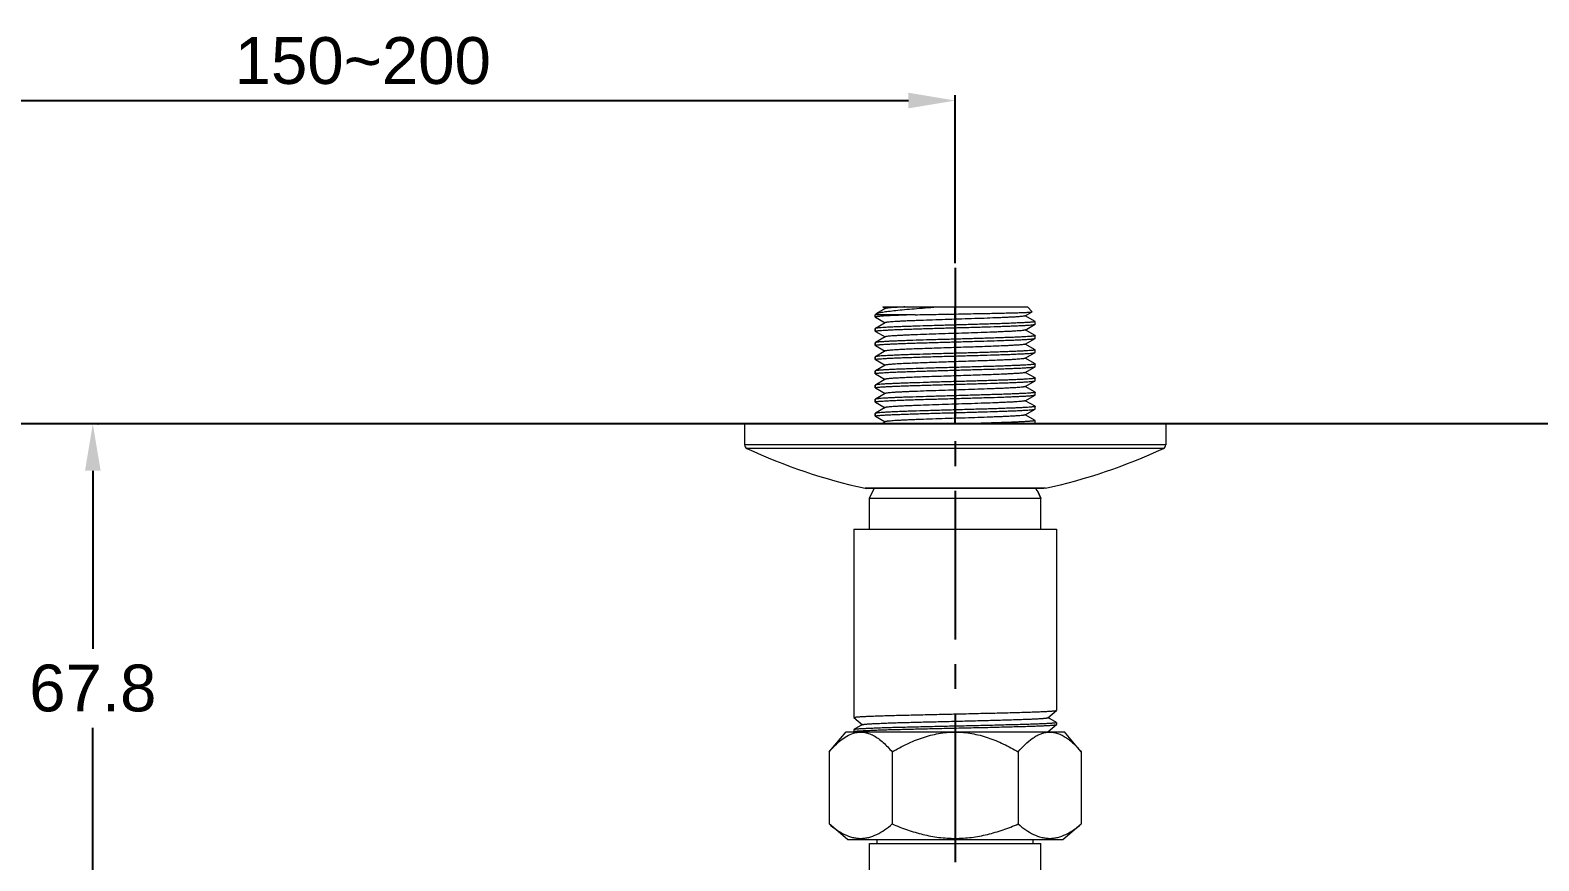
# Model space of a CAD drawing. Extents: x 9631 to 10472, y -18721 to -18126.
# Drawn here: x 9807.3 to 10000.7, y -18440.3 to -18333.8 of the extents above; entities that cross this region are included whole.
import ezdxf

# ---------------------------------------------------------------- set-up
doc = ezdxf.new("R2010")
doc.units = 0
doc.header["$MEASUREMENT"] = 0
doc.linetypes.add('CENTER2', pattern=[28.575, 19.05, -3.175, 3.175, -3.175])
doc.layers.get('0').update_dxf_attribs({"linetype": 'CONTINUOUS', "lineweight": 13})
doc.layers.add('5', color=3, linetype='CONTINUOUS', lineweight=9)
doc.layers.add('CENTER', color=1, linetype='CENTER2')
doc.layers.add('벽', color=2, linetype='CONTINUOUS')
doc.styles.get("Standard").update_dxf_attribs({"font": 'arial.ttf'})
doc.dimstyles.new('A4', dxfattribs={"dimtxt": 4, "dimasz": 3.5, "dimexe": 0.7, "dimexo": 0.625, "dimgap": 0.5, "dimtad": 1, "dimdec": 1, "dimdsep": 46, "dimtxsty": 'Standard', "dimcen": 2.5, "dimclrd": 5, "dimclre": 5, "dimclrt": 7, "dimadec": 3, "dimazin": 2, "dimtfac": 1, "dimtdec": 1, "dimtmove": 0, "dimatfit": 3, "dimfxl": 1.25, "dimarcsym": 0})

# ---------------------------------------------------------------- blocks, each defined once
blk = doc.blocks.new('*D16')
at = {"layer": '5', "color": 3, "lineweight": -2, "transparency": 16777216}
for p, q in [((9773.93, -18363.67), (9773.93, -18342.13)), ((9779.93, -18342.83), (9919.88, -18342.83)), ((9925.88, -18363.67), (9925.88, -18342.13))]:
    blk.add_line(p, q, dxfattribs=at)
at = {"layer": '5', "color": 3, "transparency": 16777216}
for points in [[(9779.93, -18341.83), (9779.93, -18343.83), (9773.93, -18342.83)], [(9919.88, -18341.83), (9919.88, -18343.83), (9925.88, -18342.83)]]:
    blk.add_solid(points, dxfattribs=at)
at = {"layer": '5', "color": 4, "transparency": 16777216, "insert": (9849.91, -18337.74), "char_height": 6, "attachment_point": 5}
blk.add_mtext('150~200', dxfattribs=at)
blk = doc.blocks.new('*D23')
at = {"layer": '5', "color": 3, "lineweight": -2, "transparency": 16777216}
for p, q in [((9815.92, -18384.29), (9815.99, -18384.29)), ((9815.29, -18390.29), (9815.29, -18413.11)), ((9815.29, -18446.09), (9815.29, -18423.27)), ((9814.67, -18452.09), (9814.59, -18452.09))]:
    blk.add_line(p, q, dxfattribs=at)
at = {"layer": '5', "color": 3, "transparency": 16777216}
for points in [[(9814.29, -18390.29), (9816.29, -18390.29), (9815.29, -18384.29)], [(9814.29, -18446.09), (9816.29, -18446.09), (9815.29, -18452.09)]]:
    blk.add_solid(points, dxfattribs=at)
at = {"layer": '5', "color": 4, "transparency": 16777216, "insert": (9815.29, -18418.19), "char_height": 6, "attachment_point": 5}
blk.add_mtext('67.8', dxfattribs=at)

msp = doc.modelspace()

# ---------------------------------------------------------------- linework, layer by layer
at = {"color": 7, "linetype": 'Continuous'}
for p, q in [((9915.74, -18370.19), (9915.63, -18370.29)), ((9915.63, -18370.59), (9915.63, -18370.29)), ((9920.74, -18370.29), (9915.63, -18370.29)), ((9915.63, -18370.59), (9915.64, -18370.61)), ((9915.64, -18370.61), (9916.89, -18371.33)), ((9915.74, -18370.19), (9915.78, -18370.15)), ((9916.91, -18369.5), (9915.78, -18370.15)), ((9916.63, -18369.29), (9916.59, -18369.33)), ((9916.59, -18369.33), (9916.59, -18369.34)), ((9916.59, -18369.34), (9916.89, -18369.51)), ((9916.63, -18369.29), (9935.13, -18369.29)), ((9934.84, -18370.44), (9935.74, -18369.92)), ((9936.12, -18371.14), (9934.87, -18370.42)), ((9935.75, -18369.91), (9935.13, -18369.29)), ((9935.74, -18369.92), (9935.75, -18369.91)), ((9915.64, -18372.05), (9915.63, -18372.06)), ((9915.63, -18372.41), (9915.63, -18372.06)), ((9915.63, -18372.06), (9915.63, -18372.41)), ((9915.64, -18372.42), (9915.63, -18372.41)), ((9915.63, -18372.41), (9915.63, -18372.41)), ((9916.91, -18371.31), (9915.64, -18372.05)), ((9915.64, -18372.42), (9916.89, -18373.14)), ((9934.84, -18372.25), (9936.12, -18371.52)), ((9936.12, -18372.96), (9934.87, -18372.24)), ((9936.12, -18371.14), (9936.13, -18371.16)), ((9936.12, -18371.52), (9936.13, -18371.5)), ((9936.13, -18371.5), (9936.13, -18371.16)), ((9936.13, -18371.16), (9936.13, -18371.16)), ((9915.64, -18373.86), (9915.63, -18373.88)), ((9915.63, -18374.22), (9915.63, -18373.88)), ((9915.63, -18373.88), (9915.63, -18374.22)), ((9915.64, -18374.24), (9915.63, -18374.22)), ((9915.63, -18374.22), (9915.63, -18374.22)), ((9916.91, -18373.13), (9915.64, -18373.86)), ((9915.64, -18374.24), (9916.89, -18374.96)), ((9934.84, -18374.07), (9936.12, -18373.33)), ((9936.12, -18374.77), (9934.87, -18374.05)), ((9936.12, -18372.96), (9936.13, -18372.97)), ((9936.12, -18373.33), (9936.13, -18373.32)), ((9936.13, -18373.32), (9936.13, -18372.97)), ((9936.13, -18372.97), (9936.13, -18372.97)), ((9915.64, -18375.68), (9915.63, -18375.69)), ((9915.63, -18376.04), (9915.63, -18375.69)), ((9915.63, -18375.69), (9915.63, -18376.04)), ((9915.63, -18376.04), (9915.63, -18376.03)), ((9915.64, -18376.05), (9915.63, -18376.04)), ((9916.91, -18374.94), (9915.64, -18375.68)), ((9915.64, -18376.05), (9916.89, -18376.77)), ((9934.84, -18375.88), (9936.12, -18375.14)), ((9936.12, -18376.58), (9934.87, -18375.86)), ((9936.12, -18374.77), (9936.13, -18374.78)), ((9936.12, -18375.14), (9936.13, -18375.13)), ((9936.12, -18376.58), (9936.13, -18376.6)), ((9936.13, -18375.13), (9936.13, -18374.78)), ((9936.13, -18374.78), (9936.13, -18374.79)), ((9936.13, -18376.94), (9936.13, -18376.6)), ((9936.13, -18376.6), (9936.13, -18376.6)), ((9915.64, -18377.49), (9915.63, -18377.5)), ((9915.63, -18377.85), (9915.63, -18377.5)), ((9915.63, -18377.5), (9915.63, -18377.85)), ((9915.64, -18377.87), (9915.63, -18377.85)), ((9915.63, -18377.85), (9915.63, -18377.85)), ((9916.91, -18376.75), (9915.64, -18377.49)), ((9915.64, -18377.87), (9916.89, -18378.58)), ((9916.91, -18378.57), (9915.64, -18379.3)), ((9934.84, -18377.69), (9936.12, -18376.96)), ((9936.12, -18378.4), (9934.87, -18377.68)), ((9936.12, -18376.96), (9936.13, -18376.94)), ((9936.12, -18378.4), (9936.13, -18378.41)), ((9936.13, -18378.76), (9936.13, -18378.41)), ((9936.13, -18378.41), (9936.13, -18378.41)), ((9915.64, -18379.3), (9915.63, -18379.32)), ((9915.63, -18379.66), (9915.63, -18379.32)), ((9915.63, -18379.32), (9915.63, -18379.66)), ((9915.64, -18379.68), (9915.63, -18379.66)), ((9915.63, -18379.66), (9915.63, -18379.66)), ((9915.64, -18379.68), (9916.89, -18380.4)), ((9916.91, -18380.38), (9915.64, -18381.12)), ((9934.84, -18379.51), (9936.12, -18378.77)), ((9936.12, -18380.21), (9934.87, -18379.49)), ((9936.12, -18378.77), (9936.13, -18378.76)), ((9936.12, -18380.21), (9936.13, -18380.23)), ((9936.13, -18380.57), (9936.13, -18380.23)), ((9936.13, -18380.23), (9936.13, -18380.23)), ((9915.64, -18381.12), (9915.63, -18381.13)), ((9915.63, -18381.48), (9915.63, -18381.13)), ((9915.63, -18381.13), (9915.63, -18381.48)), ((9915.64, -18381.49), (9915.63, -18381.48)), ((9915.63, -18381.48), (9915.63, -18381.48)), ((9915.64, -18381.49), (9916.89, -18382.21)), ((9916.91, -18382.2), (9915.64, -18382.93)), ((9934.84, -18381.32), (9936.12, -18380.59)), ((9934.84, -18383.14), (9936.12, -18382.4)), ((9936.12, -18382.03), (9934.87, -18381.31)), ((9936.12, -18380.59), (9936.13, -18380.57)), ((9936.12, -18382.03), (9936.13, -18382.04)), ((9936.12, -18382.4), (9936.13, -18382.39)), ((9936.13, -18382.39), (9936.13, -18382.04)), ((9936.13, -18382.04), (9936.13, -18382.04)), ((9898.88, -18384.29), (9898.88, -18386.98)), ((9898.88, -18384.29), (9898.88, -18386.98)), ((9898.88, -18384.29), (9952.88, -18384.29)), ((9915.64, -18382.93), (9915.63, -18382.95)), ((9915.63, -18383.29), (9915.63, -18382.95)), ((9915.63, -18382.95), (9915.63, -18383.29)), ((9915.64, -18383.31), (9915.63, -18383.29)), ((9915.63, -18383.29), (9915.63, -18383.29)), ((9915.64, -18383.31), (9916.89, -18384.03)), ((9916.91, -18384.01), (9916.43, -18384.29)), ((9936.12, -18383.84), (9934.87, -18383.12)), ((9935.98, -18384.29), (9936.12, -18384.21)), ((9936.12, -18383.84), (9936.13, -18383.85)), ((9936.12, -18384.21), (9936.13, -18384.2)), ((9936.13, -18384.2), (9936.13, -18383.85)), ((9936.13, -18383.85), (9936.13, -18383.86)), ((9952.88, -18384.29), (9952.88, -18386.98)), ((9952.88, -18384.29), (9952.88, -18386.98)), ((9952.88, -18386.98), (9898.88, -18386.98)), ((9952.59, -18387.43), (9899.17, -18387.43)), ((9937.44, -18392.54), (9914.32, -18392.54)), ((9914.32, -18392.54), (9914.53, -18392.56)), ((9937.23, -18392.56), (9914.53, -18392.56)), ((9914.88, -18393.79), (9915.49, -18392.56)), ((9914.88, -18397.79), (9914.88, -18393.79)), ((9914.88, -18393.79), (9936.88, -18393.79)), ((9936.39, -18392.89), (9936.23, -18392.56)), ((9936.43, -18392.89), (9936.39, -18392.89)), ((9936.88, -18393.79), (9936.43, -18392.89)), ((9936.43, -18392.89), (9936.88, -18393.79)), ((9936.88, -18397.79), (9936.88, -18393.79)), ((9937.44, -18392.54), (9937.23, -18392.56)), ((9912.88, -18397.79), (9912.88, -18421.93)), ((9912.88, -18397.79), (9912.88, -18421.93)), ((9912.88, -18397.79), (9938.88, -18397.79)), ((9938.88, -18397.79), (9938.88, -18421.02)), ((9938.88, -18397.79), (9938.88, -18421.02)), ((9937.76, -18421.96), (9938.88, -18421.03)), ((9938.88, -18421.03), (9938.88, -18421.02)), ((9912.88, -18421.93), (9912.88, -18421.92)), ((9912.88, -18421.93), (9913.98, -18422.86)), ((9912.88, -18421.93), (9912.88, -18421.93)), ((9914, -18422.85), (9912.89, -18423.49)), ((9937.76, -18423.77), (9938.88, -18422.84)), ((9938.87, -18422.58), (9937.77, -18421.95)), ((9938.87, -18422.58), (9938.88, -18422.59)), ((9938.88, -18422.59), (9938.88, -18422.83)), ((9938.88, -18422.59), (9938.88, -18422.83)), ((9938.88, -18422.59), (9938.88, -18422.59)), ((9938.88, -18422.84), (9938.88, -18422.83)), ((9909.71, -18426.34), (9911.88, -18423.79)), ((9911.88, -18423.79), (9939.88, -18423.79)), ((9912.89, -18423.49), (9912.88, -18423.5)), ((9912.88, -18423.5), (9912.88, -18423.74)), ((9912.88, -18423.5), (9912.88, -18423.74)), ((9912.88, -18423.75), (9912.88, -18423.74)), ((9912.88, -18423.74), (9912.88, -18423.74)), ((9912.88, -18423.75), (9912.94, -18423.79)), ((9937.83, -18423.79), (9937.77, -18423.76)), ((9942.05, -18426.34), (9939.88, -18423.79)), ((9909.71, -18426.34), (9909.71, -18435.58)), ((9917.8, -18426.34), (9917.8, -18435.58)), ((9933.96, -18426.34), (9933.96, -18435.58)), ((9942.05, -18426.34), (9942.05, -18435.58)), ((9912.07, -18437.59), (9909.71, -18435.58)), ((9939.69, -18437.59), (9942.05, -18435.58)), ((9912.07, -18437.59), (9939.69, -18437.59)), ((9914.88, -18438.09), (9936.88, -18438.09)), ((9914.88, -18452.09), (9914.88, -18438.09)), ((9915.88, -18438.09), (9915.88, -18437.59)), ((9935.88, -18438.09), (9935.88, -18437.59)), ((9936.88, -18452.09), (9936.88, -18438.09))]:
    msp.add_line(p, q, dxfattribs=at)
for centre, radius, start, end in [((9899.38, -18386.98), 0.5, 180, 244.9417), ((9929.49, -18322.56), 71.6, 244.9417, 257.7627), ((9929.49, -18322.56), 71.6, 244.9417, 257.7627), ((9922.26, -18322.56), 71.6, 282.2373, 295.0583), ((9922.26, -18322.56), 71.6, 282.2373, 295.0583), ((9952.38, -18386.98), 0.5, 295.0583, 0)]:
    msp.add_arc(centre, radius, start, end, dxfattribs=at)
for points, knots in [([(9920.74, -18370.29), (9920.36, -18370.31), (9919.66, -18370.33), (9918.66, -18370.37), (9917.9, -18370.4), (9917.36, -18370.42), (9917.01, -18370.44), (9916.7, -18370.46), (9916.42, -18370.48), (9916.18, -18370.5), (9915.99, -18370.52), (9915.84, -18370.54), (9915.73, -18370.55), (9915.67, -18370.57), (9915.64, -18370.58), (9915.63, -18370.59), (9915.63, -18370.59)], [0, 0, 0, 0, 0.216872, 0.413019, 0.584998, 0.661026, 0.729967, 0.791522, 0.845446, 0.891503, 0.929518, 0.959344, 0.980888, 0.994185, 0.997875, 1, 1, 1, 1]), ([(9915.78, -18370.15), (9915.82, -18370.13), (9915.92, -18370.09), (9916.09, -18370.04), (9916.32, -18369.99), (9916.61, -18369.94), (9916.95, -18369.89), (9917.5, -18369.82), (9918.32, -18369.72), (9919.42, -18369.62), (9920.67, -18369.51), (9922.04, -18369.4), (9923, -18369.33), (9923.49, -18369.29)], [0, 0, 0, 0, 0.016562, 0.04005, 0.070572, 0.108073, 0.152421, 0.203409, 0.324246, 0.467967, 0.631241, 0.810097, 1, 1, 1, 1]), ([(9916.86, -18369.29), (9916.83, -18369.3), (9916.76, -18369.3), (9916.69, -18369.31), (9916.64, -18369.32), (9916.62, -18369.32), (9916.6, -18369.33), (9916.59, -18369.33), (9916.59, -18369.33)], [0, 0, 0, 0, 0.403647, 0.704709, 0.816606, 0.902765, 0.963479, 1, 1, 1, 1]), ([(9919.42, -18369.29), (9919.24, -18369.3), (9918.91, -18369.32), (9918.43, -18369.34), (9918.02, -18369.37), (9917.67, -18369.39), (9917.39, -18369.42), (9917.19, -18369.44), (9917.07, -18369.46), (9917, -18369.47), (9916.95, -18369.48), (9916.92, -18369.49), (9916.91, -18369.5)], [0, 0, 0, 0, 0.21025, 0.39871, 0.563649, 0.703842, 0.818243, 0.906015, 0.939714, 0.96658, 0.986632, 1, 1, 1, 1]), ([(9934.84, -18370.44), (9934.83, -18370.44), (9934.81, -18370.45), (9934.75, -18370.47), (9934.68, -18370.48), (9934.54, -18370.5), (9934.32, -18370.52), (9934, -18370.55), (9933.61, -18370.58), (9933.15, -18370.6), (9932.62, -18370.63), (9932.03, -18370.66), (9931.39, -18370.68), (9930.44, -18370.72), (9929.16, -18370.77), (9927.55, -18370.82), (9925.88, -18370.88), (9924.21, -18370.93), (9922.6, -18370.98), (9921.32, -18371.03), (9920.37, -18371.07), (9919.73, -18371.09), (9919.14, -18371.12), (9918.61, -18371.15), (9918.15, -18371.17), (9917.76, -18371.2), (9917.44, -18371.23), (9917.22, -18371.25), (9917.08, -18371.27), (9917.01, -18371.28), (9916.95, -18371.3), (9916.92, -18371.31), (9916.91, -18371.31)], [0, 0, 0, 0, 0.002023, 0.005107, 0.009275, 0.014527, 0.028249, 0.046177, 0.068154, 0.093991, 0.123458, 0.156292, 0.192202, 0.230865, 0.315051, 0.405844, 0.5, 0.594156, 0.684949, 0.769135, 0.807798, 0.843708, 0.876542, 0.90601, 0.931845, 0.953824, 0.97175, 0.985473, 0.990724, 0.994892, 0.997977, 1, 1, 1, 1]), ([(9920.74, -18370.29), (9921.53, -18370.28), (9923.17, -18370.25), (9925.24, -18370.21), (9926.94, -18370.18), (9928.2, -18370.15), (9929.41, -18370.13), (9930.57, -18370.11), (9931.65, -18370.09), (9932.63, -18370.06), (9933.49, -18370.04), (9934.14, -18370.02), (9934.58, -18370), (9934.87, -18369.99), (9935.11, -18369.98), (9935.31, -18369.97), (9935.48, -18369.96), (9935.59, -18369.95), (9935.66, -18369.94), (9935.7, -18369.93), (9935.72, -18369.93), (9935.74, -18369.92), (9935.74, -18369.92)], [0, 0, 0, 0, 0.158672, 0.328226, 0.413743, 0.497918, 0.579388, 0.656825, 0.72896, 0.794598, 0.852642, 0.902115, 0.923371, 0.942181, 0.958464, 0.972151, 0.983181, 0.991513, 0.994655, 0.997113, 0.99889, 1, 1, 1, 1]), ([(9915.63, -18372.41), (9915.63, -18372.4), (9915.64, -18372.4), (9915.65, -18372.39), (9915.69, -18372.38), (9915.76, -18372.36), (9915.84, -18372.35), (9915.95, -18372.34), (9916.09, -18372.32), (9916.24, -18372.31), (9916.49, -18372.29), (9916.86, -18372.27), (9917.37, -18372.24), (9917.95, -18372.21), (9918.61, -18372.18), (9919.33, -18372.16), (9920.12, -18372.13), (9920.96, -18372.1), (9922.16, -18372.06), (9923.74, -18372.02), (9925.67, -18371.96), (9927.62, -18371.91), (9929.49, -18371.85), (9930.99, -18371.81), (9932.1, -18371.77), (9932.85, -18371.74), (9933.54, -18371.71), (9934.15, -18371.68), (9934.69, -18371.66), (9935.15, -18371.63), (9935.48, -18371.61), (9935.69, -18371.59), (9935.82, -18371.57), (9935.93, -18371.56), (9936.01, -18371.55), (9936.07, -18371.53), (9936.11, -18371.52), (9936.12, -18371.52)], [0, 0, 0, 0, 0.000415, 0.001043, 0.003085, 0.006238, 0.01052, 0.015927, 0.02245, 0.030078, 0.038795, 0.05941, 0.084113, 0.112673, 0.14483, 0.180285, 0.21871, 0.259748, 0.303018, 0.394635, 0.490173, 0.58609, 0.678832, 0.764968, 0.804549, 0.84131, 0.874907, 0.905032, 0.931404, 0.953782, 0.971963, 0.979427, 0.985784, 0.991023, 0.995135, 0.99812, 1, 1, 1, 1]), ([(9936.13, -18371.16), (9936.13, -18371.16), (9936.12, -18371.17), (9936.11, -18371.18), (9936.07, -18371.19), (9936, -18371.2), (9935.92, -18371.22), (9935.81, -18371.23), (9935.67, -18371.24), (9935.52, -18371.26), (9935.27, -18371.28), (9934.9, -18371.3), (9934.39, -18371.33), (9933.81, -18371.35), (9933.15, -18371.38), (9932.43, -18371.41), (9931.64, -18371.44), (9930.8, -18371.46), (9929.6, -18371.5), (9928.02, -18371.55), (9926.09, -18371.6), (9924.14, -18371.66), (9922.26, -18371.71), (9920.77, -18371.76), (9919.66, -18371.8), (9918.91, -18371.82), (9918.22, -18371.85), (9917.61, -18371.88), (9917.07, -18371.91), (9916.61, -18371.93), (9916.28, -18371.96), (9916.06, -18371.98), (9915.93, -18371.99), (9915.83, -18372.01), (9915.74, -18372.02), (9915.69, -18372.03), (9915.65, -18372.04), (9915.64, -18372.05)], [0, 0, 0, 0, 0.000415, 0.001043, 0.003085, 0.006238, 0.01052, 0.015927, 0.02245, 0.030078, 0.038795, 0.05941, 0.084113, 0.112673, 0.14483, 0.180285, 0.21871, 0.259748, 0.303018, 0.394635, 0.490173, 0.58609, 0.678832, 0.764968, 0.804549, 0.84131, 0.874907, 0.905032, 0.931404, 0.953782, 0.971963, 0.979427, 0.985784, 0.991023, 0.995135, 0.99812, 1, 1, 1, 1]), ([(9934.84, -18372.25), (9934.83, -18372.26), (9934.81, -18372.27), (9934.75, -18372.28), (9934.68, -18372.29), (9934.54, -18372.31), (9934.32, -18372.34), (9934, -18372.36), (9933.61, -18372.39), (9933.15, -18372.42), (9932.62, -18372.44), (9932.03, -18372.47), (9931.39, -18372.5), (9930.44, -18372.54), (9929.16, -18372.58), (9927.55, -18372.64), (9925.88, -18372.69), (9924.21, -18372.74), (9922.6, -18372.8), (9921.32, -18372.84), (9920.37, -18372.88), (9919.73, -18372.91), (9919.14, -18372.93), (9918.61, -18372.96), (9918.15, -18372.99), (9917.76, -18373.01), (9917.44, -18373.04), (9917.22, -18373.06), (9917.08, -18373.08), (9917.01, -18373.1), (9916.95, -18373.11), (9916.92, -18373.12), (9916.91, -18373.13)], [0, 0, 0, 0, 0.002023, 0.005107, 0.009275, 0.014527, 0.028249, 0.046176, 0.068154, 0.093991, 0.123458, 0.156292, 0.192202, 0.230865, 0.315051, 0.405844, 0.5, 0.594156, 0.684948, 0.769134, 0.807798, 0.843707, 0.876542, 0.906009, 0.931845, 0.953824, 0.971749, 0.985473, 0.990724, 0.994891, 0.997976, 1, 1, 1, 1]), ([(9915.63, -18374.22), (9915.63, -18374.22), (9915.64, -18374.21), (9915.65, -18374.2), (9915.69, -18374.19), (9915.76, -18374.18), (9915.84, -18374.16), (9915.95, -18374.15), (9916.09, -18374.14), (9916.24, -18374.12), (9916.49, -18374.1), (9916.86, -18374.08), (9917.37, -18374.05), (9917.95, -18374.02), (9918.61, -18374), (9919.33, -18373.97), (9920.12, -18373.94), (9920.96, -18373.91), (9922.16, -18373.88), (9923.74, -18373.83), (9925.67, -18373.78), (9927.62, -18373.72), (9929.49, -18373.67), (9930.99, -18373.62), (9932.1, -18373.58), (9932.85, -18373.55), (9933.54, -18373.53), (9934.15, -18373.5), (9934.69, -18373.47), (9935.15, -18373.44), (9935.48, -18373.42), (9935.69, -18373.4), (9935.82, -18373.39), (9935.93, -18373.37), (9936.01, -18373.36), (9936.07, -18373.35), (9936.11, -18373.34), (9936.12, -18373.33)], [0, 0, 0, 0, 0.000415, 0.001043, 0.003085, 0.006238, 0.01052, 0.015927, 0.02245, 0.030078, 0.038795, 0.059411, 0.084114, 0.112674, 0.144831, 0.180286, 0.21871, 0.259747, 0.303017, 0.394634, 0.490171, 0.586086, 0.678827, 0.764964, 0.804546, 0.841307, 0.874905, 0.905029, 0.931402, 0.953781, 0.971963, 0.979426, 0.985783, 0.991023, 0.995135, 0.99812, 1, 1, 1, 1]), ([(9936.13, -18372.97), (9936.13, -18372.97), (9936.12, -18372.98), (9936.11, -18372.99), (9936.07, -18373), (9936, -18373.02), (9935.92, -18373.03), (9935.81, -18373.04), (9935.67, -18373.06), (9935.52, -18373.07), (9935.27, -18373.09), (9934.9, -18373.11), (9934.39, -18373.14), (9933.81, -18373.17), (9933.15, -18373.2), (9932.43, -18373.22), (9931.64, -18373.25), (9930.8, -18373.28), (9929.6, -18373.32), (9928.02, -18373.36), (9926.09, -18373.42), (9924.14, -18373.47), (9922.26, -18373.53), (9920.77, -18373.57), (9919.66, -18373.61), (9918.91, -18373.64), (9918.22, -18373.67), (9917.61, -18373.69), (9917.07, -18373.72), (9916.61, -18373.75), (9916.28, -18373.77), (9916.06, -18373.79), (9915.93, -18373.81), (9915.83, -18373.82), (9915.74, -18373.83), (9915.69, -18373.85), (9915.65, -18373.86), (9915.64, -18373.86)], [0, 0, 0, 0, 0.000415, 0.001043, 0.003085, 0.006238, 0.01052, 0.015927, 0.02245, 0.030078, 0.038795, 0.05941, 0.084113, 0.112673, 0.14483, 0.180286, 0.218711, 0.259751, 0.303022, 0.394639, 0.490178, 0.586095, 0.678836, 0.76497, 0.804551, 0.841311, 0.874908, 0.905032, 0.931404, 0.953783, 0.971964, 0.979427, 0.985784, 0.991023, 0.995135, 0.99812, 1, 1, 1, 1]), ([(9934.84, -18374.07), (9934.83, -18374.07), (9934.81, -18374.08), (9934.75, -18374.1), (9934.68, -18374.11), (9934.54, -18374.13), (9934.32, -18374.15), (9934, -18374.18), (9933.61, -18374.2), (9933.15, -18374.23), (9932.62, -18374.26), (9931.55, -18374.31), (9929.86, -18374.37), (9927.52, -18374.45), (9925.46, -18374.52), (9923.79, -18374.57), (9922.58, -18374.61), (9921.44, -18374.65), (9920.39, -18374.69), (9919.45, -18374.73), (9918.75, -18374.77), (9918.25, -18374.8), (9917.94, -18374.82), (9917.66, -18374.84), (9917.43, -18374.86), (9917.24, -18374.88), (9917.09, -18374.9), (9916.99, -18374.91), (9916.94, -18374.93), (9916.92, -18374.94), (9916.91, -18374.94)], [0, 0, 0, 0, 0.002024, 0.005109, 0.009276, 0.014527, 0.028251, 0.046177, 0.068155, 0.093992, 0.123458, 0.156293, 0.271937, 0.405843, 0.547289, 0.617299, 0.684948, 0.748877, 0.807798, 0.860527, 0.906008, 0.925739, 0.943329, 0.95869, 0.97175, 0.982442, 0.990724, 0.996567, 0.998579, 1, 1, 1, 1]), ([(9915.63, -18376.03), (9915.63, -18376.03), (9915.64, -18376.03), (9915.65, -18376.02), (9915.69, -18376), (9915.76, -18375.99), (9915.84, -18375.98), (9915.95, -18375.96), (9916.09, -18375.95), (9916.24, -18375.94), (9916.49, -18375.92), (9916.86, -18375.89), (9917.37, -18375.87), (9917.95, -18375.84), (9918.61, -18375.81), (9919.33, -18375.78), (9920.12, -18375.76), (9920.96, -18375.73), (9922.16, -18375.69), (9923.74, -18375.64), (9925.67, -18375.59), (9927.62, -18375.53), (9929.49, -18375.48), (9930.99, -18375.43), (9932.1, -18375.4), (9932.85, -18375.37), (9933.54, -18375.34), (9934.15, -18375.31), (9934.69, -18375.29), (9935.15, -18375.26), (9935.48, -18375.23), (9935.69, -18375.21), (9935.82, -18375.2), (9935.93, -18375.19), (9936.01, -18375.17), (9936.07, -18375.16), (9936.11, -18375.15), (9936.12, -18375.14)], [0, 0, 0, 0, 0.000415, 0.001043, 0.003085, 0.006238, 0.01052, 0.015927, 0.022451, 0.030079, 0.038796, 0.059412, 0.084116, 0.112676, 0.144833, 0.180287, 0.218711, 0.259749, 0.303019, 0.394637, 0.490172, 0.586085, 0.678826, 0.764963, 0.804544, 0.841305, 0.874903, 0.905027, 0.931401, 0.95378, 0.971962, 0.979426, 0.985783, 0.991023, 0.995135, 0.99812, 1, 1, 1, 1]), ([(9936.13, -18374.79), (9936.13, -18374.79), (9936.12, -18374.79), (9936.11, -18374.8), (9936.07, -18374.82), (9936, -18374.83), (9935.92, -18374.84), (9935.81, -18374.86), (9935.67, -18374.87), (9935.52, -18374.88), (9935.27, -18374.9), (9934.9, -18374.93), (9934.39, -18374.95), (9933.81, -18374.98), (9933.15, -18375.01), (9932.43, -18375.04), (9931.64, -18375.07), (9930.8, -18375.09), (9929.6, -18375.13), (9928.02, -18375.18), (9926.09, -18375.23), (9924.14, -18375.29), (9922.26, -18375.34), (9920.77, -18375.39), (9919.66, -18375.42), (9918.91, -18375.45), (9918.22, -18375.48), (9917.61, -18375.51), (9917.07, -18375.54), (9916.61, -18375.56), (9916.28, -18375.59), (9916.06, -18375.61), (9915.93, -18375.62), (9915.83, -18375.63), (9915.74, -18375.65), (9915.69, -18375.66), (9915.65, -18375.67), (9915.64, -18375.68)], [0, 0, 0, 0, 0.000415, 0.001043, 0.003085, 0.006238, 0.010519, 0.015927, 0.02245, 0.030078, 0.038795, 0.059412, 0.084114, 0.112675, 0.144832, 0.180288, 0.218714, 0.259754, 0.303026, 0.394644, 0.49018, 0.586096, 0.678837, 0.764971, 0.804551, 0.841311, 0.874907, 0.905031, 0.931404, 0.953782, 0.971964, 0.979427, 0.985784, 0.991023, 0.995135, 0.99812, 1, 1, 1, 1]), ([(9936.13, -18376.6), (9936.13, -18376.6), (9936.12, -18376.61), (9936.11, -18376.62), (9936.07, -18376.63), (9936, -18376.64), (9935.92, -18376.66), (9935.81, -18376.67), (9935.67, -18376.68), (9935.52, -18376.7), (9935.27, -18376.72), (9934.9, -18376.74), (9934.39, -18376.77), (9933.81, -18376.8), (9933.15, -18376.82), (9932.43, -18376.85), (9931.64, -18376.88), (9930.8, -18376.91), (9929.6, -18376.94), (9928.02, -18376.99), (9926.09, -18377.05), (9924.14, -18377.1), (9922.26, -18377.15), (9920.77, -18377.2), (9919.66, -18377.24), (9918.91, -18377.27), (9918.22, -18377.29), (9917.61, -18377.32), (9917.07, -18377.35), (9916.61, -18377.38), (9916.28, -18377.4), (9916.06, -18377.42), (9915.93, -18377.43), (9915.83, -18377.45), (9915.74, -18377.46), (9915.69, -18377.47), (9915.65, -18377.48), (9915.64, -18377.49)], [0, 0, 0, 0, 0.000415, 0.001043, 0.003085, 0.006238, 0.010519, 0.015927, 0.02245, 0.030078, 0.038796, 0.059413, 0.084116, 0.112677, 0.144834, 0.18029, 0.218715, 0.259755, 0.303027, 0.394644, 0.490179, 0.586093, 0.678834, 0.764969, 0.804549, 0.841309, 0.874905, 0.905029, 0.931402, 0.953781, 0.971963, 0.979427, 0.985784, 0.991023, 0.995135, 0.99812, 1, 1, 1, 1]), ([(9934.84, -18375.88), (9934.83, -18375.89), (9934.81, -18375.9), (9934.75, -18375.91), (9934.68, -18375.92), (9934.54, -18375.94), (9934.32, -18375.97), (9934, -18375.99), (9933.61, -18376.02), (9933.15, -18376.05), (9932.62, -18376.07), (9931.55, -18376.12), (9929.86, -18376.19), (9927.52, -18376.26), (9925.46, -18376.33), (9923.79, -18376.38), (9922.58, -18376.43), (9921.44, -18376.47), (9920.39, -18376.51), (9919.45, -18376.55), (9918.75, -18376.58), (9918.25, -18376.61), (9917.94, -18376.63), (9917.66, -18376.65), (9917.43, -18376.67), (9917.24, -18376.69), (9917.09, -18376.71), (9916.99, -18376.73), (9916.94, -18376.74), (9916.92, -18376.75), (9916.91, -18376.75)], [0, 0, 0, 0, 0.002023, 0.005108, 0.009276, 0.014527, 0.02825, 0.046176, 0.068154, 0.09399, 0.123458, 0.156292, 0.271937, 0.405843, 0.547289, 0.617299, 0.684948, 0.748876, 0.807797, 0.860528, 0.906008, 0.925738, 0.943329, 0.958691, 0.971749, 0.982443, 0.990723, 0.996568, 0.998579, 1, 1, 1, 1]), ([(9915.63, -18377.85), (9915.63, -18377.85), (9915.64, -18377.84), (9915.65, -18377.83), (9915.69, -18377.82), (9915.76, -18377.8), (9915.84, -18377.79), (9915.95, -18377.78), (9916.09, -18377.76), (9916.24, -18377.75), (9916.49, -18377.73), (9916.86, -18377.71), (9917.37, -18377.68), (9917.95, -18377.65), (9918.61, -18377.62), (9919.33, -18377.6), (9920.12, -18377.57), (9920.96, -18377.54), (9922.16, -18377.5), (9923.74, -18377.46), (9925.67, -18377.4), (9927.62, -18377.35), (9929.49, -18377.29), (9930.99, -18377.25), (9932.1, -18377.21), (9932.85, -18377.18), (9933.54, -18377.15), (9934.15, -18377.13), (9934.69, -18377.1), (9935.15, -18377.07), (9935.48, -18377.05), (9935.69, -18377.03), (9935.82, -18377.02), (9935.93, -18377), (9936.01, -18376.99), (9936.07, -18376.97), (9936.11, -18376.96), (9936.12, -18376.96)], [0, 0, 0, 0, 0.000415, 0.001043, 0.003085, 0.006238, 0.010519, 0.015927, 0.02245, 0.030078, 0.038796, 0.059412, 0.084116, 0.112676, 0.144833, 0.180288, 0.218713, 0.259752, 0.303023, 0.39464, 0.490175, 0.586088, 0.678829, 0.764965, 0.804546, 0.841306, 0.874902, 0.905027, 0.9314, 0.953779, 0.971962, 0.979426, 0.985783, 0.991023, 0.995135, 0.99812, 1, 1, 1, 1]), ([(9936.13, -18378.41), (9936.13, -18378.42), (9936.12, -18378.42), (9936.11, -18378.43), (9936.07, -18378.44), (9936, -18378.46), (9935.92, -18378.47), (9935.81, -18378.48), (9935.67, -18378.5), (9935.52, -18378.51), (9935.27, -18378.53), (9934.9, -18378.56), (9934.39, -18378.58), (9933.81, -18378.61), (9933.15, -18378.64), (9932.43, -18378.67), (9931.64, -18378.69), (9930.8, -18378.72), (9929.6, -18378.76), (9928.02, -18378.8), (9926.09, -18378.86), (9924.14, -18378.91), (9922.26, -18378.97), (9920.77, -18379.02), (9919.66, -18379.05), (9918.91, -18379.08), (9918.22, -18379.11), (9917.61, -18379.14), (9917.07, -18379.16), (9916.61, -18379.19), (9916.28, -18379.21), (9916.06, -18379.23), (9915.93, -18379.25), (9915.83, -18379.26), (9915.74, -18379.27), (9915.69, -18379.29), (9915.65, -18379.3), (9915.64, -18379.3)], [0, 0, 0, 0, 0.000415, 0.001043, 0.003085, 0.006238, 0.010519, 0.015927, 0.02245, 0.030078, 0.038796, 0.059412, 0.084116, 0.112676, 0.144833, 0.180288, 0.218712, 0.259751, 0.303022, 0.39464, 0.490174, 0.586088, 0.678829, 0.764965, 0.804546, 0.841306, 0.874902, 0.905027, 0.9314, 0.953779, 0.971962, 0.979426, 0.985783, 0.991023, 0.995135, 0.99812, 1, 1, 1, 1]), ([(9934.84, -18377.69), (9934.83, -18377.7), (9934.81, -18377.71), (9934.75, -18377.72), (9934.68, -18377.74), (9934.54, -18377.76), (9934.32, -18377.78), (9934, -18377.81), (9933.61, -18377.83), (9933.15, -18377.86), (9932.62, -18377.89), (9931.55, -18377.94), (9929.86, -18378), (9927.52, -18378.08), (9925.46, -18378.14), (9923.79, -18378.2), (9922.58, -18378.24), (9921.44, -18378.28), (9920.39, -18378.32), (9919.45, -18378.36), (9918.75, -18378.4), (9918.25, -18378.42), (9917.94, -18378.44), (9917.66, -18378.46), (9917.43, -18378.48), (9917.24, -18378.5), (9917.09, -18378.52), (9916.99, -18378.54), (9916.94, -18378.56), (9916.92, -18378.56), (9916.91, -18378.57)], [0, 0, 0, 0, 0.002024, 0.005108, 0.009275, 0.014527, 0.02825, 0.046177, 0.068154, 0.093991, 0.123457, 0.156292, 0.271937, 0.405843, 0.547289, 0.617298, 0.684948, 0.748876, 0.807797, 0.860527, 0.906007, 0.925739, 0.943328, 0.95869, 0.971749, 0.982442, 0.990724, 0.996566, 0.998578, 1, 1, 1, 1]), ([(9915.63, -18379.66), (9915.63, -18379.66), (9915.64, -18379.65), (9915.65, -18379.64), (9915.69, -18379.63), (9915.76, -18379.62), (9915.84, -18379.61), (9915.95, -18379.59), (9916.09, -18379.58), (9916.24, -18379.56), (9916.49, -18379.54), (9916.86, -18379.52), (9917.37, -18379.49), (9917.95, -18379.47), (9918.61, -18379.44), (9919.33, -18379.41), (9920.12, -18379.38), (9920.96, -18379.36), (9922.16, -18379.32), (9923.74, -18379.27), (9925.67, -18379.22), (9927.62, -18379.16), (9929.49, -18379.11), (9930.99, -18379.06), (9932.1, -18379.02), (9932.85, -18379), (9933.54, -18378.97), (9934.15, -18378.94), (9934.69, -18378.91), (9935.15, -18378.89), (9935.48, -18378.86), (9935.69, -18378.84), (9935.82, -18378.83), (9935.93, -18378.82), (9936.01, -18378.8), (9936.07, -18378.79), (9936.11, -18378.78), (9936.12, -18378.77)], [0, 0, 0, 0, 0.000415, 0.001043, 0.003085, 0.006238, 0.010519, 0.015927, 0.02245, 0.030078, 0.038796, 0.059413, 0.084116, 0.112677, 0.144834, 0.180289, 0.218715, 0.259755, 0.303026, 0.394644, 0.490179, 0.586093, 0.678834, 0.764969, 0.804549, 0.841308, 0.874905, 0.905029, 0.931402, 0.953781, 0.971963, 0.979427, 0.985784, 0.991023, 0.995135, 0.99812, 1, 1, 1, 1]), ([(9936.13, -18380.23), (9936.13, -18380.23), (9936.12, -18380.24), (9936.11, -18380.25), (9936.07, -18380.26), (9936, -18380.27), (9935.92, -18380.29), (9935.81, -18380.3), (9935.67, -18380.31), (9935.52, -18380.33), (9935.27, -18380.35), (9934.9, -18380.37), (9934.39, -18380.4), (9933.81, -18380.42), (9933.15, -18380.45), (9932.43, -18380.48), (9931.64, -18380.51), (9930.8, -18380.53), (9929.6, -18380.57), (9928.02, -18380.62), (9926.09, -18380.67), (9924.14, -18380.73), (9922.26, -18380.78), (9920.77, -18380.83), (9919.66, -18380.87), (9918.91, -18380.89), (9918.22, -18380.92), (9917.61, -18380.95), (9917.07, -18380.98), (9916.61, -18381), (9916.28, -18381.03), (9916.06, -18381.05), (9915.93, -18381.06), (9915.83, -18381.08), (9915.74, -18381.09), (9915.69, -18381.1), (9915.65, -18381.11), (9915.64, -18381.12)], [0, 0, 0, 0, 0.000415, 0.001043, 0.003085, 0.006238, 0.01052, 0.015927, 0.022451, 0.030079, 0.038796, 0.059412, 0.084116, 0.112676, 0.144833, 0.180287, 0.218711, 0.259749, 0.30302, 0.394637, 0.490172, 0.586086, 0.678826, 0.764963, 0.804545, 0.841305, 0.874903, 0.905027, 0.931401, 0.95378, 0.971962, 0.979426, 0.985783, 0.991023, 0.995135, 0.99812, 1, 1, 1, 1]), ([(9934.84, -18379.51), (9934.83, -18379.51), (9934.81, -18379.52), (9934.75, -18379.54), (9934.68, -18379.55), (9934.54, -18379.57), (9934.32, -18379.59), (9934, -18379.62), (9933.61, -18379.65), (9933.15, -18379.67), (9932.62, -18379.7), (9932.03, -18379.73), (9931.39, -18379.75), (9930.44, -18379.79), (9929.16, -18379.84), (9927.55, -18379.89), (9925.88, -18379.95), (9924.21, -18380), (9922.6, -18380.05), (9921.32, -18380.1), (9920.37, -18380.14), (9919.73, -18380.16), (9919.14, -18380.19), (9918.61, -18380.22), (9918.15, -18380.24), (9917.76, -18380.27), (9917.44, -18380.3), (9917.22, -18380.32), (9917.08, -18380.34), (9917.01, -18380.35), (9916.95, -18380.37), (9916.92, -18380.38), (9916.91, -18380.38)], [0, 0, 0, 0, 0.002023, 0.005109, 0.009276, 0.014527, 0.028251, 0.046176, 0.068155, 0.093991, 0.123458, 0.156292, 0.192202, 0.230866, 0.315052, 0.405844, 0.5, 0.594157, 0.684949, 0.769135, 0.807798, 0.843709, 0.876542, 0.90601, 0.931846, 0.953824, 0.97175, 0.985473, 0.990724, 0.994893, 0.997977, 1, 1, 1, 1]), ([(9915.63, -18381.48), (9915.63, -18381.47), (9915.64, -18381.47), (9915.65, -18381.46), (9915.69, -18381.45), (9915.76, -18381.43), (9915.84, -18381.42), (9915.95, -18381.41), (9916.09, -18381.39), (9916.24, -18381.38), (9916.49, -18381.36), (9916.86, -18381.34), (9917.37, -18381.31), (9917.95, -18381.28), (9918.61, -18381.25), (9919.33, -18381.23), (9920.12, -18381.2), (9920.96, -18381.17), (9922.16, -18381.13), (9923.74, -18381.09), (9925.67, -18381.03), (9927.62, -18380.98), (9929.49, -18380.92), (9930.99, -18380.88), (9932.1, -18380.84), (9932.85, -18380.81), (9933.54, -18380.78), (9934.15, -18380.75), (9934.69, -18380.73), (9935.15, -18380.7), (9935.48, -18380.68), (9935.69, -18380.66), (9935.82, -18380.64), (9935.93, -18380.63), (9936.01, -18380.62), (9936.07, -18380.6), (9936.11, -18380.59), (9936.12, -18380.59)], [0, 0, 0, 0, 0.000415, 0.001043, 0.003085, 0.006238, 0.010519, 0.015927, 0.02245, 0.030078, 0.038795, 0.059412, 0.084114, 0.112675, 0.144832, 0.180288, 0.218714, 0.259754, 0.303026, 0.394644, 0.49018, 0.586096, 0.678837, 0.764971, 0.804551, 0.84131, 0.874907, 0.905031, 0.931404, 0.953782, 0.971964, 0.979427, 0.985784, 0.991023, 0.995135, 0.99812, 1, 1, 1, 1]), ([(9915.63, -18383.29), (9915.63, -18383.29), (9915.64, -18383.28), (9915.65, -18383.27), (9915.69, -18383.26), (9915.76, -18383.25), (9915.84, -18383.23), (9915.95, -18383.22), (9916.09, -18383.21), (9916.24, -18383.19), (9916.49, -18383.17), (9916.86, -18383.15), (9917.37, -18383.12), (9917.95, -18383.09), (9918.61, -18383.07), (9919.33, -18383.04), (9920.12, -18383.01), (9920.96, -18382.98), (9922.16, -18382.95), (9923.74, -18382.9), (9925.67, -18382.85), (9927.62, -18382.79), (9929.49, -18382.74), (9930.99, -18382.69), (9932.1, -18382.65), (9932.85, -18382.62), (9933.54, -18382.6), (9934.15, -18382.57), (9934.69, -18382.54), (9935.15, -18382.51), (9935.48, -18382.49), (9935.69, -18382.47), (9935.82, -18382.46), (9935.93, -18382.44), (9936.01, -18382.43), (9936.07, -18382.42), (9936.11, -18382.41), (9936.12, -18382.4)], [0, 0, 0, 0, 0.000415, 0.001043, 0.003085, 0.006238, 0.01052, 0.015927, 0.02245, 0.030078, 0.038795, 0.05941, 0.084113, 0.112673, 0.14483, 0.180286, 0.218711, 0.259751, 0.303022, 0.39464, 0.490178, 0.586095, 0.678837, 0.764971, 0.804551, 0.841311, 0.874908, 0.905032, 0.931404, 0.953783, 0.971964, 0.979427, 0.985784, 0.991023, 0.995135, 0.99812, 1, 1, 1, 1]), ([(9936.13, -18382.04), (9936.13, -18382.04), (9936.12, -18382.05), (9936.11, -18382.06), (9936.07, -18382.07), (9936, -18382.09), (9935.92, -18382.1), (9935.81, -18382.11), (9935.67, -18382.13), (9935.52, -18382.14), (9935.27, -18382.16), (9934.9, -18382.18), (9934.39, -18382.21), (9933.81, -18382.24), (9933.15, -18382.27), (9932.43, -18382.29), (9931.64, -18382.32), (9930.8, -18382.35), (9929.6, -18382.39), (9928.02, -18382.43), (9926.09, -18382.49), (9924.14, -18382.54), (9922.26, -18382.6), (9920.77, -18382.64), (9919.66, -18382.68), (9918.91, -18382.71), (9918.22, -18382.74), (9917.61, -18382.76), (9917.07, -18382.79), (9916.61, -18382.82), (9916.28, -18382.84), (9916.06, -18382.86), (9915.93, -18382.88), (9915.83, -18382.89), (9915.74, -18382.9), (9915.69, -18382.92), (9915.65, -18382.93), (9915.64, -18382.93)], [0, 0, 0, 0, 0.000415, 0.001043, 0.003085, 0.006238, 0.01052, 0.015927, 0.02245, 0.030078, 0.038795, 0.059411, 0.084114, 0.112674, 0.144831, 0.180286, 0.21871, 0.259747, 0.303017, 0.394634, 0.490171, 0.586086, 0.678827, 0.764964, 0.804546, 0.841307, 0.874905, 0.905029, 0.931402, 0.953781, 0.971963, 0.979426, 0.985783, 0.991023, 0.995135, 0.99812, 1, 1, 1, 1]), ([(9934.84, -18381.32), (9934.83, -18381.33), (9934.81, -18381.34), (9934.75, -18381.35), (9934.68, -18381.36), (9934.54, -18381.38), (9934.32, -18381.41), (9934, -18381.43), (9933.61, -18381.46), (9933.15, -18381.49), (9932.62, -18381.51), (9932.03, -18381.54), (9931.39, -18381.57), (9930.44, -18381.61), (9929.16, -18381.65), (9927.55, -18381.71), (9925.88, -18381.76), (9924.21, -18381.81), (9922.6, -18381.87), (9921.32, -18381.91), (9920.37, -18381.95), (9919.73, -18381.98), (9919.14, -18382), (9918.61, -18382.03), (9918.15, -18382.06), (9917.76, -18382.08), (9917.44, -18382.11), (9917.22, -18382.13), (9917.08, -18382.15), (9917.01, -18382.17), (9916.95, -18382.18), (9916.92, -18382.19), (9916.91, -18382.2)], [0, 0, 0, 0, 0.002023, 0.005107, 0.009275, 0.014527, 0.028249, 0.046177, 0.068154, 0.093991, 0.123457, 0.156292, 0.192202, 0.230865, 0.315051, 0.405843, 0.499999, 0.594156, 0.684948, 0.769134, 0.807798, 0.843707, 0.876542, 0.906008, 0.931845, 0.953823, 0.971749, 0.985473, 0.990724, 0.994891, 0.997976, 1, 1, 1, 1]), ([(9934.84, -18383.14), (9934.83, -18383.14), (9934.81, -18383.15), (9934.75, -18383.17), (9934.68, -18383.18), (9934.54, -18383.2), (9934.32, -18383.22), (9934, -18383.25), (9933.61, -18383.27), (9933.15, -18383.3), (9932.62, -18383.33), (9932.03, -18383.36), (9931.39, -18383.38), (9930.44, -18383.42), (9929.16, -18383.47), (9927.55, -18383.52), (9925.88, -18383.57), (9924.21, -18383.63), (9922.6, -18383.68), (9921.32, -18383.73), (9920.37, -18383.76), (9919.73, -18383.79), (9919.14, -18383.82), (9918.61, -18383.84), (9918.15, -18383.87), (9917.76, -18383.9), (9917.44, -18383.93), (9917.22, -18383.95), (9917.08, -18383.97), (9917.01, -18383.98), (9916.95, -18383.99), (9916.92, -18384), (9916.91, -18384.01)], [0, 0, 0, 0, 0.002024, 0.005109, 0.009276, 0.014527, 0.028251, 0.046177, 0.068155, 0.093992, 0.123458, 0.156293, 0.192202, 0.230866, 0.315052, 0.405844, 0.500001, 0.594157, 0.684949, 0.769135, 0.807798, 0.843708, 0.876543, 0.906009, 0.931846, 0.953823, 0.971751, 0.985473, 0.990725, 0.994893, 0.997977, 1, 1, 1, 1]), ([(9936.13, -18383.86), (9936.13, -18383.86), (9936.12, -18383.86), (9936.11, -18383.87), (9936.07, -18383.89), (9936.01, -18383.9), (9935.92, -18383.91), (9935.82, -18383.93), (9935.69, -18383.94), (9935.54, -18383.95), (9935.29, -18383.97), (9934.94, -18383.99), (9934.45, -18384.02), (9933.89, -18384.05), (9933.25, -18384.08), (9932.55, -18384.1), (9931.78, -18384.13), (9930.97, -18384.16), (9929.8, -18384.19), (9928.26, -18384.24), (9927.01, -18384.28), (9926.37, -18384.29)], [0, 0, 0, 0, 0.000852, 0.002134, 0.006284, 0.012681, 0.021362, 0.032323, 0.045546, 0.061009, 0.078681, 0.120488, 0.170608, 0.228591, 0.293928, 0.366031, 0.444258, 0.527908, 0.616232, 0.803709, 1, 1, 1, 1]), ([(9935.6, -18384.29), (9935.67, -18384.29), (9935.78, -18384.28), (9935.94, -18384.26), (9936.04, -18384.24), (9936.09, -18384.23), (9936.11, -18384.22), (9936.12, -18384.21)], [0, 0, 0, 0, 0.382641, 0.677155, 0.882616, 0.952094, 1, 1, 1, 1]), ([(9912.88, -18421.92), (9912.88, -18421.92), (9912.89, -18421.92), (9912.91, -18421.91), (9912.95, -18421.89), (9913.03, -18421.88), (9913.14, -18421.87), (9913.28, -18421.85), (9913.45, -18421.84), (9913.64, -18421.83), (9913.87, -18421.81), (9914.13, -18421.8), (9914.52, -18421.78), (9915.08, -18421.75), (9915.83, -18421.73), (9916.67, -18421.7), (9917.6, -18421.67), (9918.61, -18421.64), (9919.68, -18421.62), (9921.23, -18421.58), (9923.24, -18421.53), (9925.72, -18421.48), (9928.21, -18421.42), (9930.24, -18421.37), (9931.8, -18421.34), (9932.89, -18421.31), (9933.91, -18421.28), (9934.86, -18421.25), (9935.73, -18421.22), (9936.5, -18421.2), (9937.17, -18421.17), (9937.66, -18421.14), (9938, -18421.13), (9938.22, -18421.11), (9938.4, -18421.1), (9938.55, -18421.08), (9938.68, -18421.07), (9938.77, -18421.06), (9938.83, -18421.04), (9938.86, -18421.03), (9938.87, -18421.03), (9938.88, -18421.03)], [0, 0, 0, 0, 0.000321, 0.000862, 0.002763, 0.005809, 0.010011, 0.015363, 0.021857, 0.029479, 0.038211, 0.048033, 0.058923, 0.083801, 0.112612, 0.145084, 0.180911, 0.219756, 0.26125, 0.305001, 0.397605, 0.494078, 0.59078, 0.684064, 0.728316, 0.770413, 0.809955, 0.846569, 0.879911, 0.909665, 0.935551, 0.957326, 0.966607, 0.974787, 0.981848, 0.987773, 0.992552, 0.996177, 0.998648, 0.999459, 1, 1, 1, 1]), ([(9912.88, -18423.74), (9912.88, -18423.74), (9912.89, -18423.73), (9912.91, -18423.72), (9912.95, -18423.71), (9913.03, -18423.69), (9913.14, -18423.68), (9913.28, -18423.67), (9913.45, -18423.65), (9913.64, -18423.64), (9913.87, -18423.63), (9914.13, -18423.61), (9914.52, -18423.59), (9915.08, -18423.57), (9915.83, -18423.54), (9916.67, -18423.51), (9917.6, -18423.48), (9918.61, -18423.46), (9919.68, -18423.43), (9921.23, -18423.39), (9923.24, -18423.34), (9925.72, -18423.29), (9928.21, -18423.23), (9930.24, -18423.19), (9931.8, -18423.15), (9932.89, -18423.12), (9933.91, -18423.09), (9934.86, -18423.07), (9935.73, -18423.04), (9936.5, -18423.01), (9937.17, -18422.98), (9937.66, -18422.96), (9938, -18422.94), (9938.22, -18422.93), (9938.4, -18422.91), (9938.55, -18422.9), (9938.68, -18422.88), (9938.77, -18422.87), (9938.83, -18422.86), (9938.86, -18422.85), (9938.87, -18422.84), (9938.88, -18422.84)], [0, 0, 0, 0, 0.000321, 0.000862, 0.002763, 0.005808, 0.01001, 0.015363, 0.021857, 0.029479, 0.03821, 0.048032, 0.058923, 0.0838, 0.112611, 0.145083, 0.18091, 0.219754, 0.261247, 0.304998, 0.397603, 0.494077, 0.590779, 0.684063, 0.728316, 0.770414, 0.809957, 0.846572, 0.879914, 0.909667, 0.935553, 0.957328, 0.966608, 0.974788, 0.981848, 0.987773, 0.992552, 0.996177, 0.998648, 0.999459, 1, 1, 1, 1]), ([(9938.88, -18422.59), (9938.88, -18422.6), (9938.87, -18422.6), (9938.85, -18422.61), (9938.8, -18422.62), (9938.72, -18422.64), (9938.61, -18422.65), (9938.47, -18422.66), (9938.3, -18422.68), (9938.11, -18422.69), (9937.88, -18422.71), (9937.62, -18422.72), (9937.23, -18422.74), (9936.67, -18422.76), (9935.93, -18422.79), (9935.09, -18422.82), (9934.17, -18422.85), (9933.16, -18422.87), (9932.09, -18422.9), (9930.56, -18422.94), (9928.55, -18422.99), (9926.09, -18423.04), (9923.61, -18423.1), (9921.59, -18423.14), (9920.04, -18423.18), (9918.95, -18423.21), (9917.92, -18423.23), (9916.97, -18423.26), (9916.1, -18423.29), (9915.33, -18423.32), (9914.65, -18423.35), (9914.15, -18423.37), (9913.8, -18423.39), (9913.59, -18423.4), (9913.4, -18423.42), (9913.24, -18423.43), (9913.11, -18423.44), (9913.01, -18423.46), (9912.94, -18423.47), (9912.91, -18423.48), (9912.89, -18423.48), (9912.89, -18423.49)], [0, 0, 0, 0, 0.000347, 0.000924, 0.002898, 0.006006, 0.01026, 0.015652, 0.022174, 0.029812, 0.038548, 0.048362, 0.059233, 0.08404, 0.112738, 0.14506, 0.180703, 0.219336, 0.260596, 0.304098, 0.396183, 0.492153, 0.588425, 0.681406, 0.725569, 0.767625, 0.80718, 0.843864, 0.877335, 0.907279, 0.933417, 0.955507, 0.964967, 0.973343, 0.980614, 0.986765, 0.991782, 0.995658, 0.99839, 0.999332, 1, 1, 1, 1]), ([(9914, -18422.85), (9914.01, -18422.84), (9914.05, -18422.83), (9914.11, -18422.82), (9914.2, -18422.8), (9914.32, -18422.79), (9914.47, -18422.77), (9914.71, -18422.76), (9915.09, -18422.73), (9915.6, -18422.7), (9916.22, -18422.68), (9916.92, -18422.65), (9917.7, -18422.62), (9918.56, -18422.59), (9919.84, -18422.56), (9921.55, -18422.51), (9923.72, -18422.46), (9925.96, -18422.4), (9928.2, -18422.35), (9930.02, -18422.3), (9931.42, -18422.26), (9932.4, -18422.24), (9933.32, -18422.21), (9934.17, -18422.18), (9934.94, -18422.15), (9935.63, -18422.13), (9936.23, -18422.1), (9936.67, -18422.08), (9936.98, -18422.06), (9937.17, -18422.04), (9937.33, -18422.03), (9937.47, -18422.02), (9937.58, -18422), (9937.67, -18421.99), (9937.72, -18421.98), (9937.75, -18421.97), (9937.76, -18421.96), (9937.76, -18421.96)], [0, 0, 0, 0, 0.001685, 0.004474, 0.008384, 0.013414, 0.019558, 0.026802, 0.044526, 0.06643, 0.092316, 0.121946, 0.15505, 0.191323, 0.230433, 0.315701, 0.407727, 0.503133, 0.59842, 0.690089, 0.733508, 0.774778, 0.813521, 0.849381, 0.882027, 0.911162, 0.936516, 0.957861, 0.966967, 0.975002, 0.981946, 0.987786, 0.992512, 0.996115, 0.998599, 0.999429, 1, 1, 1, 1]), ([(9909.71, -18426.34), (9909.95, -18426.06), (9910.43, -18425.54), (9911.4, -18424.65), (9912.24, -18424.12), (9912.83, -18423.94)], [0, 0, 0, 0, 0.27451, 0.534094, 1, 1, 1, 1]), ([(9912.83, -18423.94), (9913.04, -18423.88), (9913.47, -18423.79), (9914.14, -18423.8), (9914.79, -18423.95), (9915.43, -18424.24), (9916.05, -18424.64), (9916.66, -18425.14), (9917.24, -18425.71), (9917.61, -18426.12), (9917.8, -18426.34)], [0, 0, 0, 0, 0.112977, 0.224298, 0.337809, 0.456598, 0.582269, 0.715104, 0.854624, 1, 1, 1, 1]), ([(9917.8, -18426.34), (9918.41, -18425.98), (9919.67, -18425.3), (9921.66, -18424.48), (9923.39, -18424.02), (9924.81, -18423.83), (9925.88, -18423.78), (9926.95, -18423.83), (9928.37, -18424.02), (9930.1, -18424.48), (9932.09, -18425.3), (9933.35, -18425.98), (9933.96, -18426.34)], [0, 0, 0, 0, 0.125011, 0.25, 0.374955, 0.437478, 0.5, 0.562522, 0.625045, 0.75, 0.874989, 1, 1, 1, 1]), ([(9933.96, -18426.34), (9934.24, -18426.01), (9934.82, -18425.39), (9935.6, -18424.71), (9936.26, -18424.29), (9936.75, -18424.05), (9937.25, -18423.88), (9937.59, -18423.82), (9937.76, -18423.81)], [0, 0, 0, 0, 0.279249, 0.539413, 0.66157, 0.778457, 0.89079, 1, 1, 1, 1]), ([(9937.71, -18423.79), (9937.72, -18423.79), (9937.74, -18423.79), (9937.76, -18423.78), (9937.76, -18423.77)], [0, 0, 0, 0, 0.619913, 1, 1, 1, 1]), ([(9937.76, -18423.81), (9937.95, -18423.79), (9938.33, -18423.8), (9938.9, -18423.92), (9939.46, -18424.13), (9940.01, -18424.44), (9940.54, -18424.83), (9941.24, -18425.44), (9941.73, -18425.97), (9942.05, -18426.34)], [0, 0, 0, 0, 0.109699, 0.221049, 0.33648, 0.457492, 0.58464, 0.717801, 1, 1, 1, 1]), ([(9909.71, -18435.58), (9910.03, -18435.85), (9910.65, -18436.34), (9911.65, -18436.94), (9912.53, -18437.27), (9913.23, -18437.41), (9913.76, -18437.44), (9914.28, -18437.41), (9914.98, -18437.27), (9915.86, -18436.94), (9916.86, -18436.34), (9917.48, -18435.85), (9917.8, -18435.58)], [0, 0, 0, 0, 0.135543, 0.263501, 0.38407, 0.442371, 0.5, 0.557629, 0.61593, 0.736499, 0.864457, 1, 1, 1, 1]), ([(9917.8, -18435.58), (9918.44, -18435.86), (9919.73, -18436.36), (9921.74, -18436.95), (9923.79, -18437.34), (9925.88, -18437.47), (9927.97, -18437.34), (9930.02, -18436.95), (9932.02, -18436.36), (9933.32, -18435.86), (9933.96, -18435.58)], [0, 0, 0, 0, 0.125018, 0.250024, 0.375017, 0.5, 0.624983, 0.749976, 0.874982, 1, 1, 1, 1]), ([(9933.96, -18435.58), (9934.27, -18435.85), (9934.9, -18436.34), (9935.9, -18436.94), (9936.78, -18437.27), (9937.48, -18437.41), (9938, -18437.44), (9938.53, -18437.41), (9939.23, -18437.27), (9940.11, -18436.94), (9941.1, -18436.34), (9941.73, -18435.85), (9942.05, -18435.58)], [0, 0, 0, 0, 0.135543, 0.263501, 0.38407, 0.442371, 0.5, 0.557629, 0.61593, 0.736499, 0.864457, 1, 1, 1, 1])]:
    msp.add_open_spline(points, degree=3, knots=knots, dxfattribs=at)
at = {"layer": 'CENTER'}
for p, q in [((9925.88, -18364.29), (9925.88, -18461.9)), ((9925.88, -18384.29), (9925.88, -18369.29))]:
    msp.add_line(p, q, dxfattribs=at)
at = {"layer": '벽'}
msp.add_line((10098.3, -18384.29), (9690.74, -18384.29), dxfattribs=at)

# ---------------------------------------------------------------- dimensions: what is measured, and where the dimension line sits
at = {"layer": '5'}
dim = msp.add_linear_dim(base=(9925.88, -18342.83), p1=(9773.93, -18364.29), p2=(9925.88, -18364.29), text='150~200', dimstyle='A4', override={"dimtxt": 6, "dimasz": 6, "dimgap": 2, "dimtih": 1, "dimclrd": 3, "dimclre": 3, "dimclrt": 4, "dimtmove": 2}, dxfattribs=at)
dim.commit()
dim.dimension.update_dxf_attribs({"geometry": '*D16', "text_midpoint": (9849.91, -18337.74)})
dim = msp.add_linear_dim(base=(9815.29, -18452.09), p1=(9815.29, -18384.29), p2=(9815.29, -18452.09), angle=90, dimstyle='A4', override={"dimtxt": 6, "dimasz": 6, "dimgap": 2, "dimtih": 1, "dimclrd": 3, "dimclre": 3, "dimclrt": 4, "dimtmove": 2}, dxfattribs=at)
dim.commit()
dim.dimension.update_dxf_attribs({"geometry": '*D23', "text_midpoint": (9815.29, -18418.19)})

doc.saveas('drawing.dxf')
